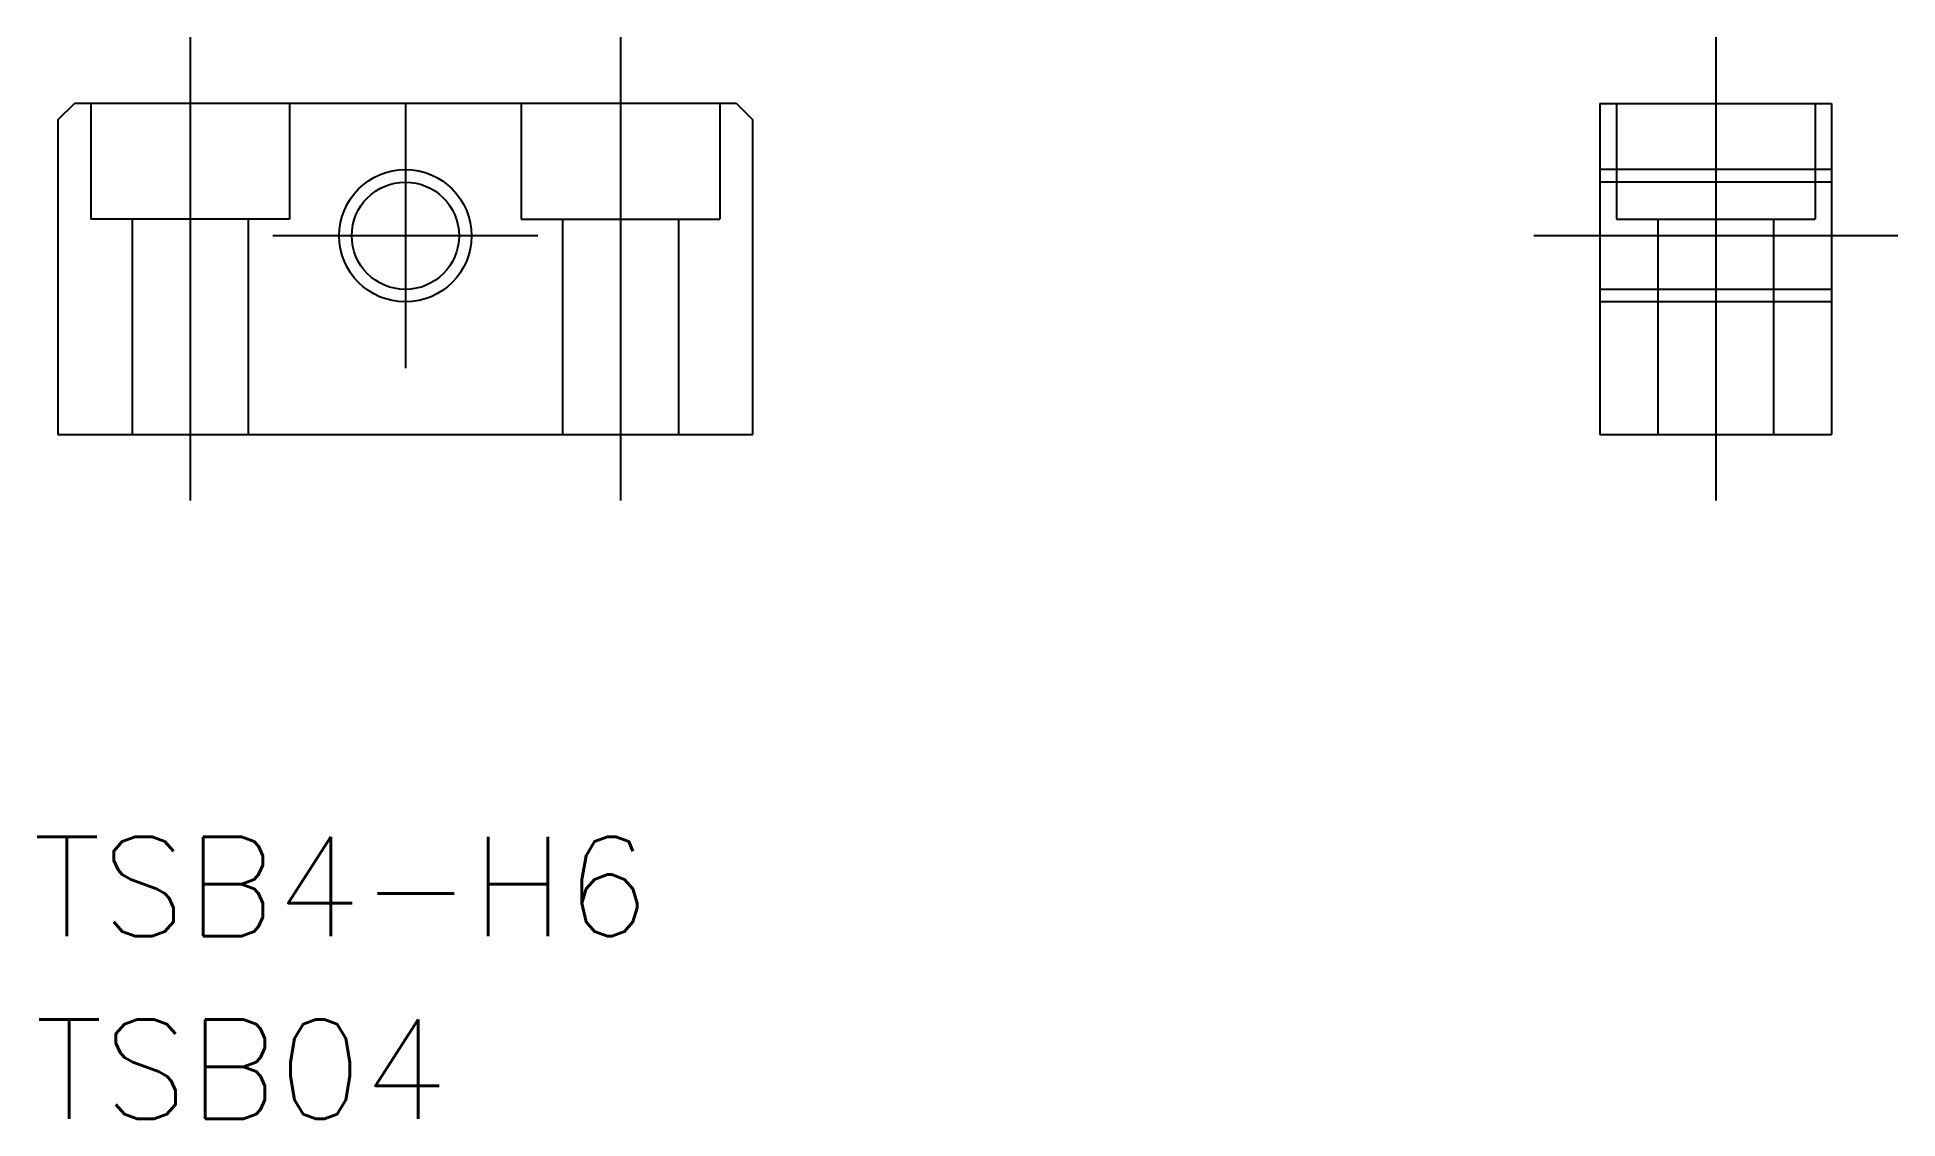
# Model space of a CAD drawing. Extents: x -0.6 to 55.6, y -20.7 to 12.
import ezdxf

# ---------------------------------------------------------------- set-up
doc = ezdxf.new("R2010")
doc.units = 0
doc.linetypes.add('CENTER', pattern=[50.8, 31.75, -6.35, 6.35, -6.35])
doc.linetypes.add('DASHED', pattern=[19.05, 12.7, -6.35])
doc.layers.get('0').update_dxf_attribs({"linetype": 'CONTINUOUS'})
doc.layers.add('CENTER', color=1, linetype='CENTER')
doc.styles.get("Standard").update_dxf_attribs({"font": 'txt.shx', "height": 3, "bigfont": 'bigfont.shx'})

msp = doc.modelspace()

# ---------------------------------------------------------------- linework, layer by layer
at = {"color": 7, "linetype": 'CONTINUOUS'}
for p, q in [((0, 9.5), (0.5, 10)), ((20.5, 10), (0.5, 10)), ((20.5, 10), (21, 9.5)), ((46.59, 10), (53.59, 10)), ((46.59, 10), (46.59, 0)), ((53.59, 10), (53.59, 0)), ((0, 9.5), (0, 0)), ((21, 0), (21, 9.5)), ((0, 0), (21, 0)), ((46.59, 0), (53.59, 0))]:
    msp.add_line(p, q, dxfattribs=at)
at = {"color": 3, "linetype": 'DASHED'}
for p, q in [((1, 10), (1, 6.5)), ((7, 10), (7, 6.5)), ((14, 10), (14, 6.5)), ((20, 10), (20, 6.5)), ((47.09, 10), (47.09, 6.5)), ((53.09, 10), (53.09, 6.5)), ((53.59, 8), (46.59, 8)), ((53.59, 7.621), (46.59, 7.621)), ((7, 6.5), (1, 6.5)), ((2.25, 6.5), (2.25, 0)), ((5.75, 6.5), (5.75, 0)), ((14, 6.5), (20, 6.5)), ((15.25, 6.5), (15.25, 0)), ((18.75, 6.5), (18.75, 0)), ((47.09, 6.5), (53.09, 6.5)), ((48.34, 6.5), (48.34, 0)), ((51.84, 6.5), (51.84, 0)), ((53.59, 4.379), (46.59, 4.379)), ((53.59, 4), (46.59, 4))]:
    msp.add_line(p, q, dxfattribs=at)
at = {"color": 3, "linetype": 'CONTINUOUS'}
msp.add_circle((10.5, 6), 2, dxfattribs=at)
at = {"color": 7, "linetype": 'CONTINUOUS'}
msp.add_circle((10.5, 6), 1.621, dxfattribs=at)
at = {"layer": 'CENTER', "color": 1, "linetype": 'CENTER'}
for p, q in [((4, 12), (4, -2)), ((17, 12), (17, -2)), ((50.09, 12), (50.09, -2)), ((10.5, 10), (10.5, 2)), ((14.5, 6), (6.5, 6)), ((55.59, 6), (44.59, 6))]:
    msp.add_line(p, q, dxfattribs=at)

# ---------------------------------------------------------------- texts
at = {"color": 7, "linetype": 'CONTINUOUS'}
for s, p in [('TSB4-H6', (-0.753, -15.162)), ('TSB04', (-0.69, -20.682))]:
    msp.add_text(s, height=3, dxfattribs=at).set_placement(p)

doc.saveas('drawing.dxf')
